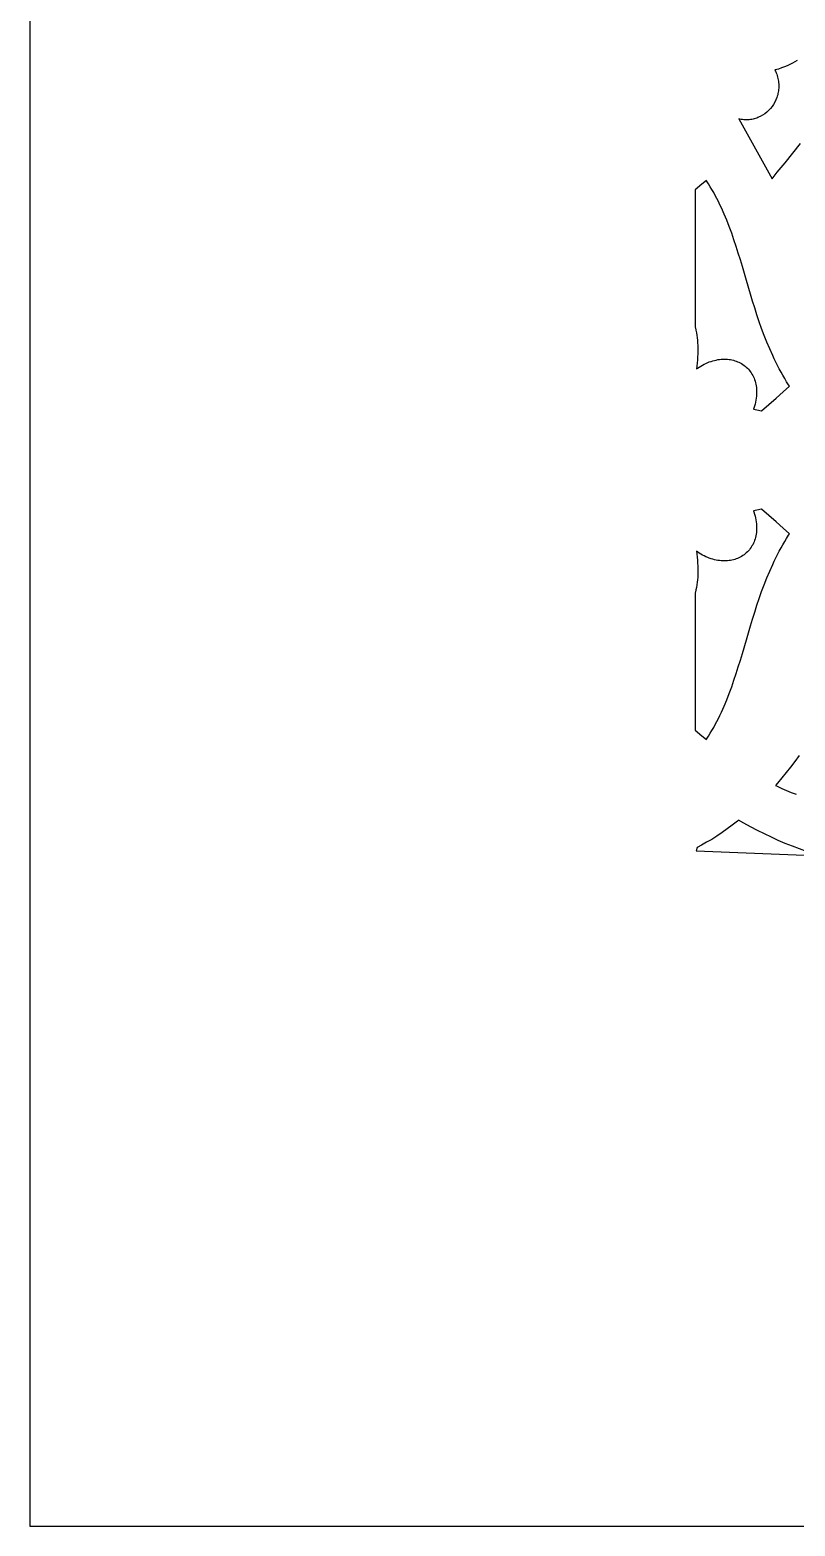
# Model space of a CAD drawing. Extents: x -340 to 340, y -265 to 265.
# Drawn here: x -340 to -282.5, y -265 to -152.7 of the extents above; entities that cross this region are included whole.
import ezdxf

# ---------------------------------------------------------------- set-up
doc = ezdxf.new("R2010")
doc.units = 0
doc.layers.add('LAYER_1', color=18, linetype='CONTINUOUS')

msp = doc.modelspace()

# ---------------------------------------------------------------- linework, layer by layer
at = {"layer": 'LAYER_1'}
msp.add_lwpolyline([(-340, 65), (-340, -265), (340, -265), (340, 265), (-140, 265, 0.363604)], format="xyb", close=True, dxfattribs=at)
for points in [[(-282.36, -155.03), (-282.54, -155.13), (-282.72, -155.23), (-282.91, -155.32), (-283.11, -155.41), (-283.33, -155.49), (-283.55, -155.58), (-283.78, -155.66), (-284.02, -155.73), (-284.04, -155.74), (-283.99, -155.83), (-283.95, -155.94), (-283.91, -156.04), (-283.87, -156.15), (-283.84, -156.26), (-283.81, -156.36), (-283.79, -156.47), (-283.77, -156.58), (-283.76, -156.68), (-283.75, -156.79), (-283.74, -156.89), (-283.75, -157), (-283.75, -157.1), (-283.76, -157.2), (-283.77, -157.3), (-283.79, -157.4), (-283.81, -157.5), (-283.83, -157.6), (-283.86, -157.69), (-283.89, -157.79), (-283.97, -157.97), (-284.05, -158.15), (-284.15, -158.32), (-284.26, -158.48), (-284.38, -158.63), (-284.52, -158.77), (-284.66, -158.9), (-284.81, -159.02), (-284.97, -159.13), (-285.14, -159.22), (-285.23, -159.26), (-285.32, -159.3), (-285.41, -159.34), (-285.5, -159.37), (-285.59, -159.4), (-285.68, -159.42), (-285.78, -159.44), (-285.88, -159.46), (-285.98, -159.47), (-286.07, -159.48), (-286.17, -159.48), (-286.27, -159.48), (-286.38, -159.47), (-286.48, -159.46), (-286.58, -159.44), (-286.68, -159.42), (-286.76, -159.41), (-284.25, -163.91), (-283.86, -163.41), (-283.28, -162.69), (-282.7, -161.97), (-282.11, -161.26)], [(-282.23, -207.18), (-282.55, -207.63), (-282.87, -208.05), (-283.2, -208.46), (-283.52, -208.86), (-283.85, -209.25), (-284.01, -209.42), (-283.88, -209.48), (-283.52, -209.64), (-283.17, -209.8), (-282.81, -209.94), (-282.45, -210.07)]]:
    msp.add_lwpolyline(points, dxfattribs=at)
for points in [[(-288.64, -164.93), (-288.77, -164.71), (-288.9, -164.49), (-289.03, -164.28), (-289.17, -164.06), (-289.19, -164.03), (-289.52, -164.31), (-290.02, -164.73), (-290.02, -175.02), (-290.01, -175.09), (-289.97, -175.26), (-289.93, -175.45), (-289.9, -175.63), (-289.88, -175.82), (-289.86, -176.02), (-289.85, -176.21), (-289.84, -176.42), (-289.83, -176.62), (-289.83, -176.84), (-289.84, -177.05), (-289.85, -177.27), (-289.86, -177.5), (-289.89, -177.72), (-289.91, -177.96), (-289.94, -178.17), (-289.85, -178.11), (-289.73, -178.03), (-289.6, -177.95), (-289.47, -177.88), (-289.35, -177.81), (-289.22, -177.75), (-289.09, -177.69), (-288.97, -177.64), (-288.84, -177.6), (-288.71, -177.56), (-288.59, -177.53), (-288.46, -177.5), (-288.34, -177.47), (-288.21, -177.45), (-288.09, -177.44), (-287.97, -177.43), (-287.85, -177.43), (-287.73, -177.43), (-287.61, -177.44), (-287.49, -177.45), (-287.38, -177.47), (-287.27, -177.49), (-287.16, -177.52), (-287.05, -177.55), (-286.94, -177.58), (-286.84, -177.63), (-286.74, -177.67), (-286.64, -177.72), (-286.54, -177.77), (-286.45, -177.83), (-286.36, -177.9), (-286.27, -177.96), (-286.19, -178.04), (-286.11, -178.11), (-286.03, -178.19), (-285.96, -178.28), (-285.89, -178.36), (-285.83, -178.45), (-285.77, -178.55), (-285.71, -178.65), (-285.66, -178.75), (-285.61, -178.86), (-285.57, -178.97), (-285.53, -179.08), (-285.5, -179.2), (-285.47, -179.31), (-285.45, -179.44), (-285.43, -179.56), (-285.42, -179.69), (-285.42, -179.82), (-285.42, -179.95), (-285.42, -180.09), (-285.43, -180.22), (-285.45, -180.36), (-285.47, -180.51), (-285.5, -180.65), (-285.53, -180.8), (-285.57, -180.95), (-285.62, -181.1), (-285.65, -181.18), (-285.41, -181.23), (-285.04, -181.31), (-284.49, -180.84), (-283.95, -180.37), (-283.42, -179.88), (-282.95, -179.46), (-283.01, -179.36), (-283.16, -179.13), (-283.3, -178.89), (-283.45, -178.64), (-283.58, -178.4), (-283.72, -178.16), (-283.85, -177.91), (-283.97, -177.66), (-284.09, -177.41), (-284.21, -177.16), (-284.43, -176.66), (-284.65, -176.16), (-284.85, -175.65), (-285.04, -175.13), (-285.22, -174.62), (-285.39, -174.1), (-285.56, -173.59), (-285.72, -173.07), (-285.87, -172.55), (-286.18, -171.52), (-286.48, -170.49), (-286.63, -169.98), (-286.79, -169.48), (-286.95, -168.97), (-287.12, -168.48), (-287.29, -167.98), (-287.47, -167.49), (-287.65, -167.01), (-287.85, -166.54), (-288.06, -166.07), (-288.17, -165.84), (-288.28, -165.61), (-288.4, -165.38), (-288.52, -165.16)], [(-288.71, -192.44), (-288.84, -192.41), (-288.97, -192.36), (-289.09, -192.31), (-289.22, -192.26), (-289.35, -192.19), (-289.47, -192.13), (-289.6, -192.06), (-289.73, -191.98), (-289.85, -191.9), (-289.94, -191.84), (-289.91, -192.05), (-289.88, -192.28), (-289.86, -192.51), (-289.85, -192.73), (-289.84, -192.95), (-289.83, -193.17), (-289.83, -193.38), (-289.84, -193.59), (-289.84, -193.79), (-289.86, -193.99), (-289.88, -194.18), (-289.9, -194.37), (-289.93, -194.56), (-289.97, -194.74), (-290.01, -194.92), (-290.02, -194.98), (-290.02, -205.27), (-289.52, -205.69), (-289.19, -205.97), (-289.17, -205.94), (-289.03, -205.73), (-288.9, -205.51), (-288.77, -205.29), (-288.64, -205.07), (-288.52, -204.85), (-288.4, -204.62), (-288.28, -204.39), (-288.17, -204.17), (-288.06, -203.93), (-287.85, -203.47), (-287.65, -202.99), (-287.47, -202.51), (-287.29, -202.02), (-287.12, -201.53), (-286.95, -201.03), (-286.79, -200.53), (-286.63, -200.02), (-286.48, -199.51), (-286.18, -198.49), (-285.87, -197.45), (-285.72, -196.94), (-285.56, -196.42), (-285.39, -195.9), (-285.22, -195.39), (-285.04, -194.87), (-284.85, -194.36), (-284.65, -193.85), (-284.43, -193.34), (-284.21, -192.84), (-284.09, -192.59), (-283.97, -192.34), (-283.85, -192.09), (-283.72, -191.85), (-283.58, -191.6), (-283.45, -191.36), (-283.3, -191.12), (-283.16, -190.88), (-283.01, -190.64), (-282.95, -190.55), (-283.42, -190.12), (-283.95, -189.64), (-284.49, -189.16), (-285.04, -188.69), (-285.41, -188.77), (-285.65, -188.82), (-285.62, -188.9), (-285.57, -189.06), (-285.53, -189.21), (-285.5, -189.35), (-285.47, -189.5), (-285.45, -189.64), (-285.43, -189.78), (-285.42, -189.92), (-285.42, -190.05), (-285.42, -190.19), (-285.42, -190.32), (-285.43, -190.44), (-285.45, -190.57), (-285.47, -190.69), (-285.5, -190.81), (-285.53, -190.92), (-285.57, -191.04), (-285.61, -191.15), (-285.66, -191.25), (-285.71, -191.36), (-285.77, -191.45), (-285.83, -191.55), (-285.89, -191.64), (-285.96, -191.73), (-286.03, -191.81), (-286.11, -191.89), (-286.19, -191.97), (-286.27, -192.04), (-286.36, -192.11), (-286.45, -192.17), (-286.54, -192.23), (-286.64, -192.28), (-286.74, -192.33), (-286.84, -192.38), (-286.94, -192.42), (-287.05, -192.46), (-287.16, -192.49), (-287.27, -192.51), (-287.38, -192.54), (-287.49, -192.55), (-287.61, -192.56), (-287.73, -192.57), (-287.85, -192.57), (-287.97, -192.57), (-288.09, -192.56), (-288.21, -192.55), (-288.34, -192.53), (-288.46, -192.51), (-288.59, -192.48)], [(-280.57, -214.71), (-280.59, -214.71), (-281.12, -214.55), (-281.66, -214.37), (-282.2, -214.19), (-282.73, -213.99), (-283.26, -213.77), (-283.79, -213.55), (-284.31, -213.31), (-284.83, -213.06), (-285.35, -212.81), (-285.87, -212.54), (-286.38, -212.25), (-286.78, -212.03), (-286.86, -212.1), (-287.24, -212.4), (-287.63, -212.69), (-288.01, -212.96), (-288.4, -213.22), (-288.79, -213.47), (-289.17, -213.69), (-289.56, -213.91), (-289.87, -214.07), (-289.95, -214.32)]]:
    msp.add_lwpolyline(points, close=True, dxfattribs=at)

doc.saveas('drawing.dxf')
